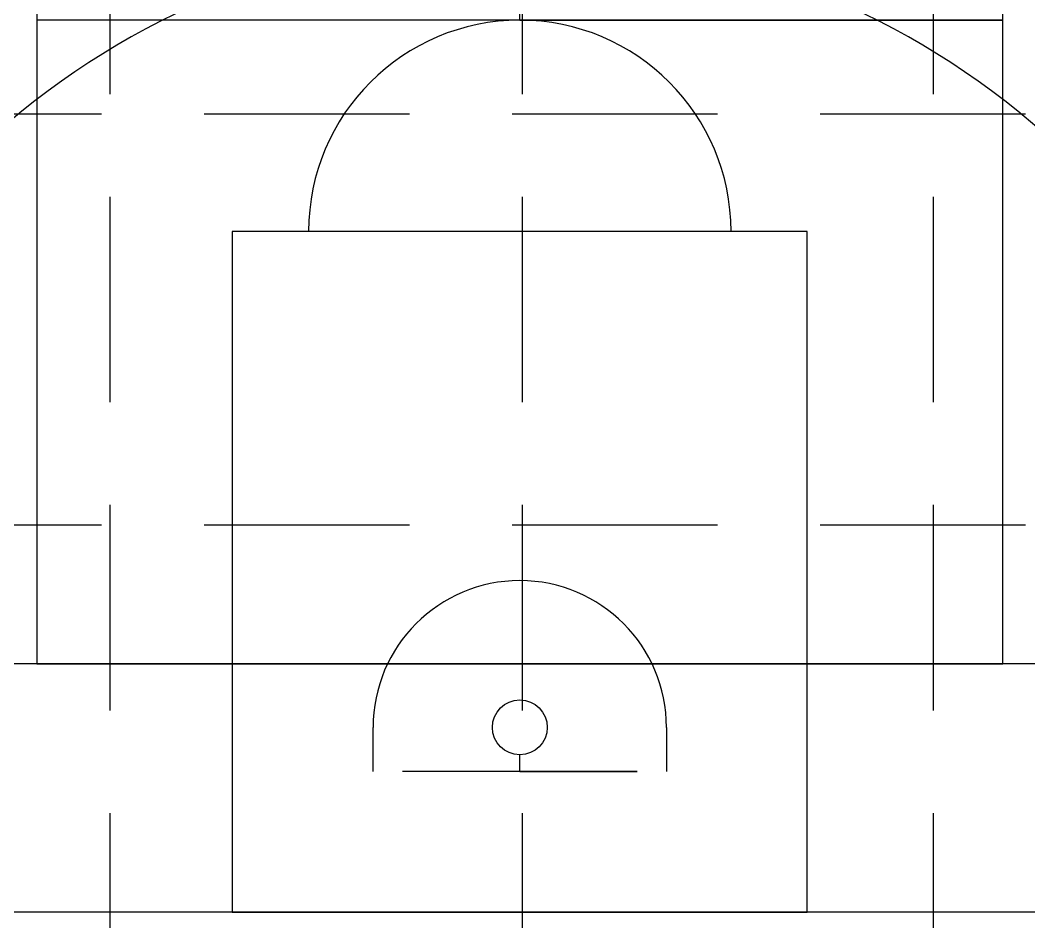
# Model space of a CAD drawing. Header units: millimetres. Extents: x -17017 to 2697, y 1903 to 18260.
# Drawn here: x -16994.002 to -16991.547, y 18218.444 to 18220.638 of the extents above; entities that cross this region are included whole.
import ezdxf

# ---------------------------------------------------------------- set-up
doc = ezdxf.new("R2010")
doc.units = ezdxf.units.MM
doc.linetypes.add('DASHED', pattern=[0.75, 0.5, -0.25])
doc.layers.add('door', color=152, linetype='Continuous')

# ---------------------------------------------------------------- blocks, each defined once
blk = doc.blocks.new('multipurpose court')
at = {"color": 242, "true_color": 0xcd2027}
for p, q in [((2396.9493, 2623.7064), (2396.9493, 2599.9364)), ((2405.1793, 2599.9364), (2405.1793, 2623.7064)), ((2401.0643, 2605.4214), (2401.0643, 2618.2214)), ((2405.1793, 2605.4214), (2396.9493, 2605.4214)), ((2401.0643, 2605.4214), (2405.1793, 2605.4214)), ((2406.5507, 2599.9364), (2395.5779, 2599.9364)), ((2401.0643, 2599.9364), (2396.9493, 2599.9364)), ((2396.9493, 2599.9364), (2405.1793, 2599.9364))]:
    blk.add_line(p, q, dxfattribs=at)
for p, q in [((2403.5143, 2603.6214), (2398.6143, 2603.6214)), ((2398.6143, 2603.6214), (2398.6143, 2597.8214)), ((2403.5143, 2597.8214), (2403.5143, 2603.6214)), ((2399.8143, 2599.0214), (2399.8143, 2599.3964)), ((2402.3143, 2599.3964), (2402.3143, 2599.0214)), ((2401.0643, 2599.0214), (2401.0643, 2599.1628)), ((2402.0643, 2599.0214), (2400.0643, 2599.0214)), ((2401.0643, 2599.0214), (2402.0643, 2599.0214)), ((2408.5643, 2597.8214), (2393.5643, 2597.8214)), ((2401.0643, 2597.8214), (2398.6143, 2597.8214)), ((2398.6143, 2597.8214), (2403.5143, 2597.8214))]:
    blk.add_line(p, q)
blk.add_circle((2401.0643, 2599.3964), 0.2336)
for centre, radius, start, end in [((2401.0643, 2599.3964), 6.75, 12.10149, 167.89851), ((2401.0643, 2603.6214), 1.8, 0, 180), ((2401.0643, 2599.3964), 1.25, 0, 180)]:
    blk.add_arc(centre, radius, start, end)

msp = doc.modelspace()

# ---------------------------------------------------------------- linework, layer by layer
at = {"layer": 'door', "linetype": 'DASHED'}
for p, q in [((-16993.7837, 18227.7083), (-16993.7837, 18217.1558)), ((-16992.7801, 18227.7083), (-16992.7801, 18217.1558)), ((-16991.7796, 18227.7083), (-16991.7796, 18217.1558)), ((-16999.5544, 18220.4102), (-16986.0172, 18220.4102)), ((-16999.5544, 18219.4095), (-16986.0172, 18219.4095))]:
    msp.add_line(p, q, dxfattribs=at)

# ---------------------------------------------------------------- block references
at = {"xscale": 0.2857142857142858, "yscale": 0.2857142857142858, "zscale": 0.2857142857142858}
msp.add_blockref('multipurpose court', (-17678.8042, 17476.2322), dxfattribs=at)

doc.saveas('drawing.dxf')
